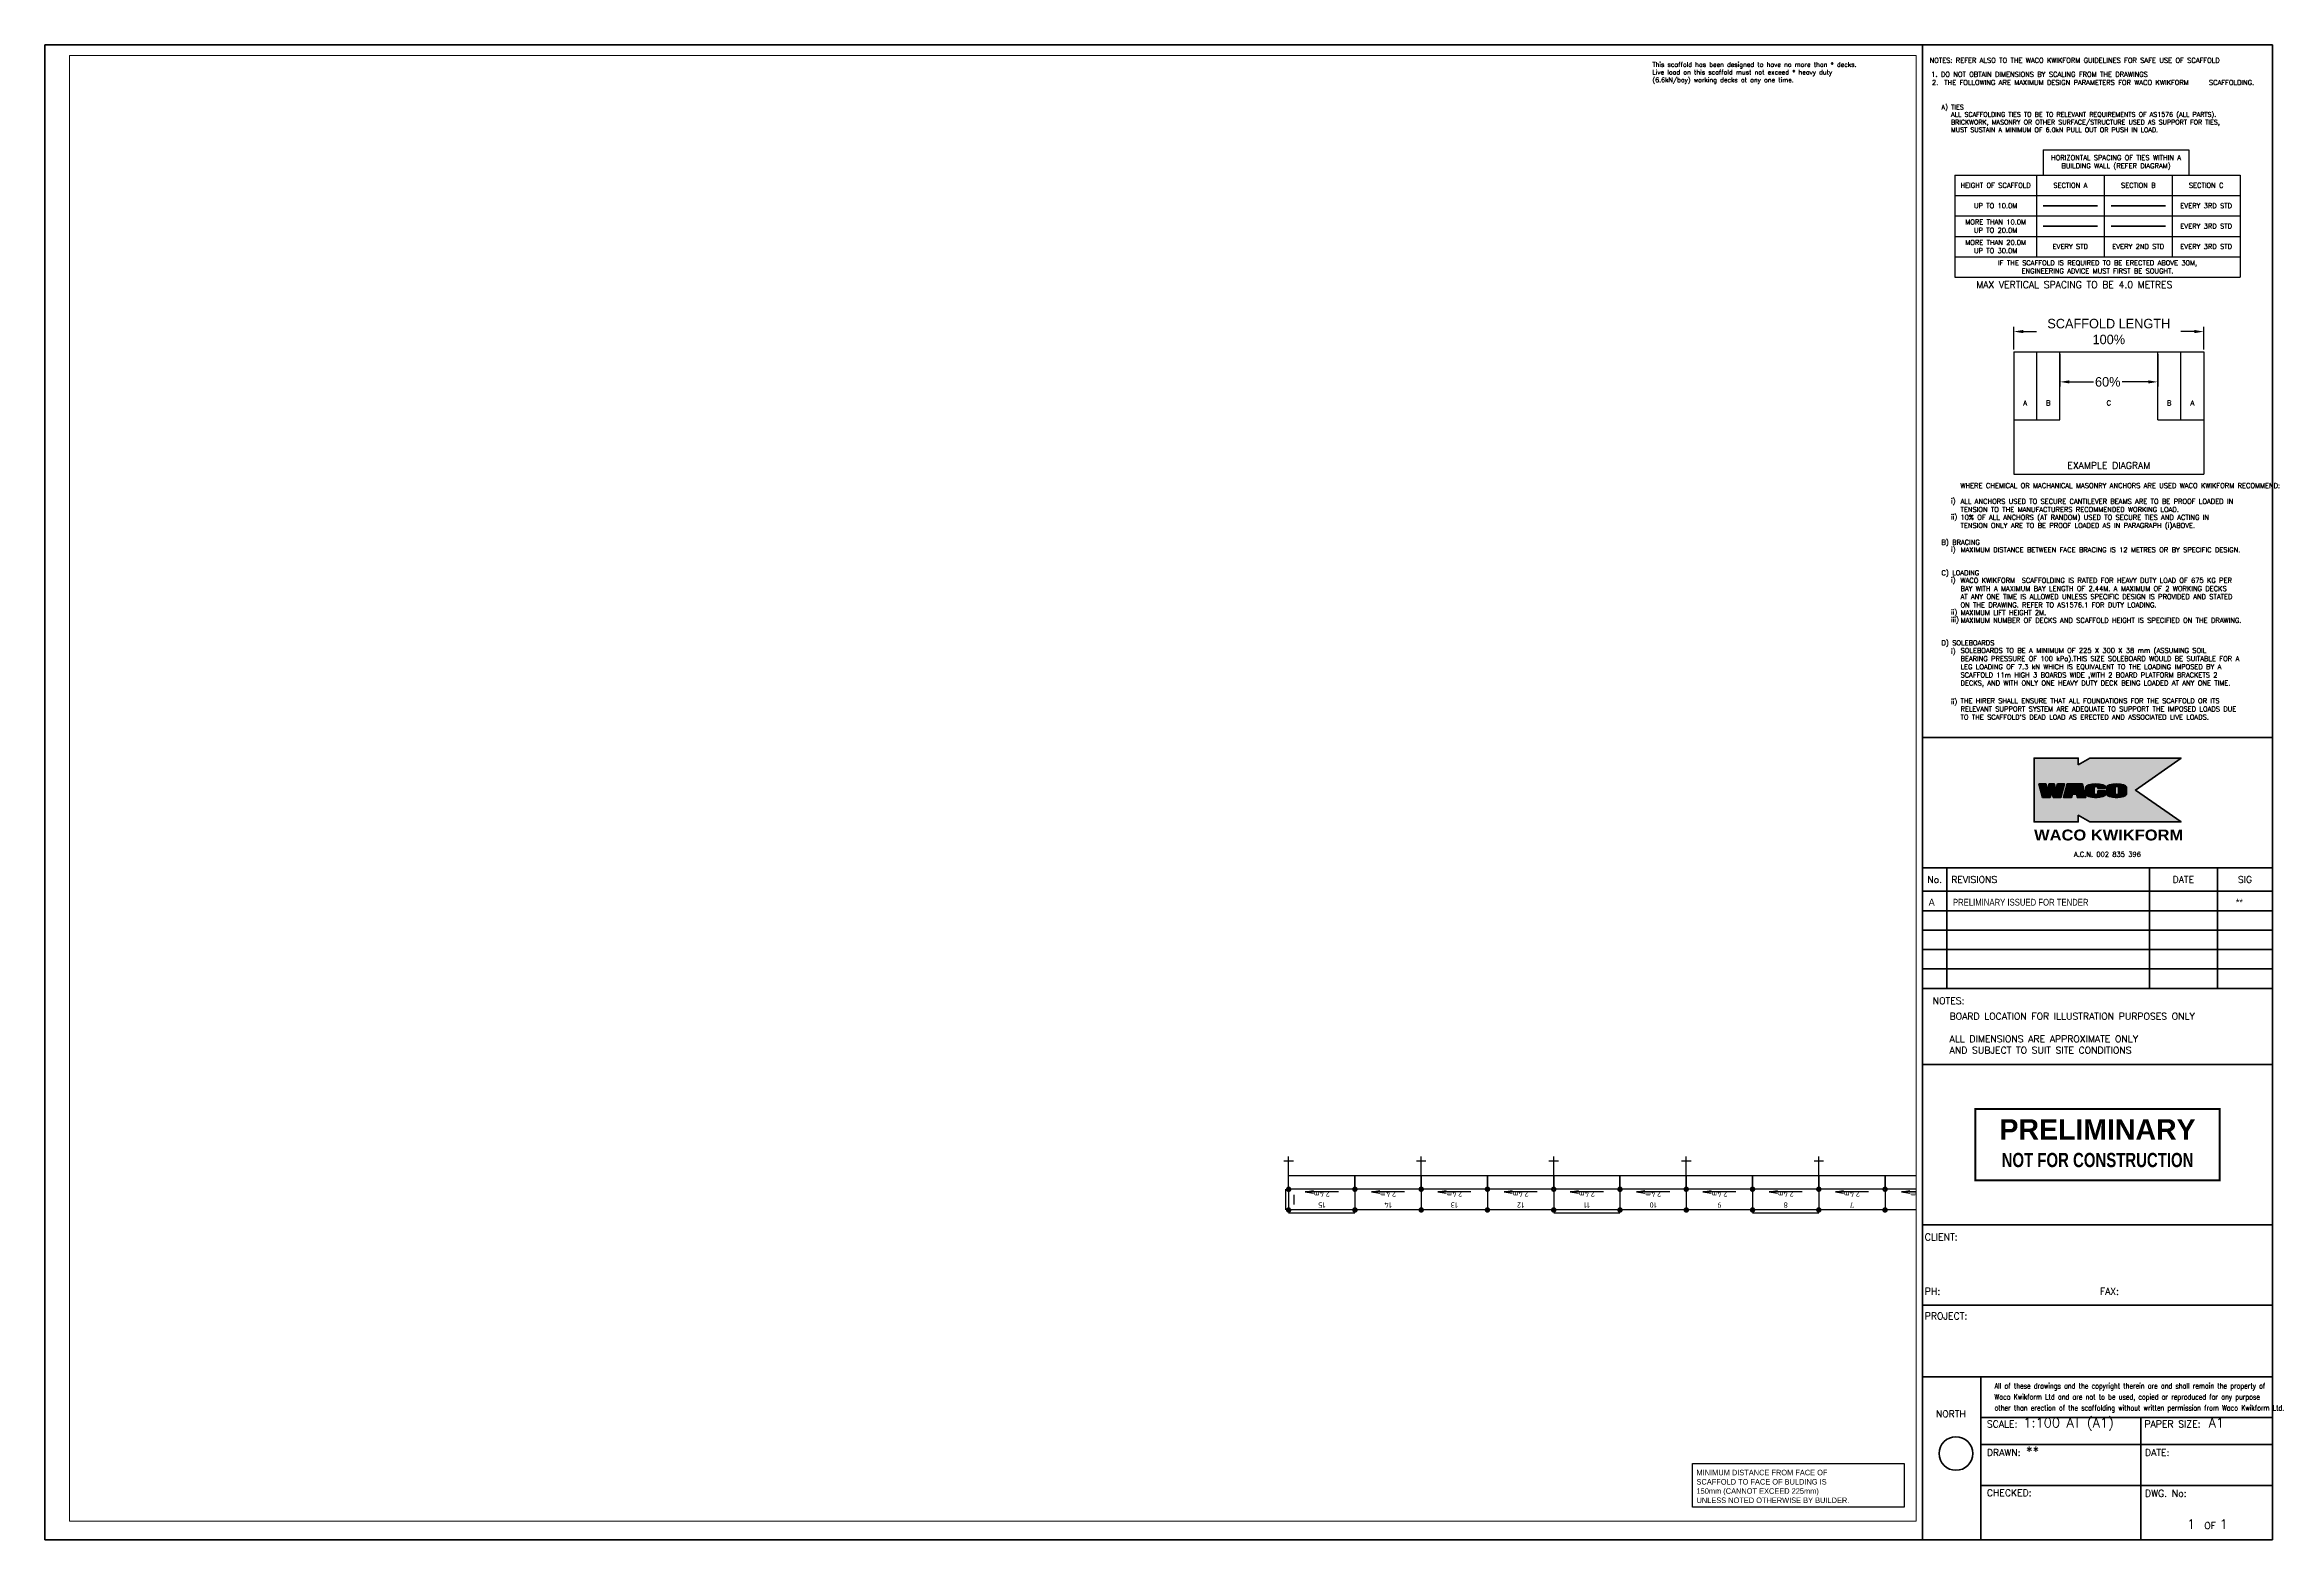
# Paper-space layout 'WACO Kwikform A1 Drawing Sheet' of a CAD drawing. Header units: millimetres. Extents: x 0 to 822, y 0 to 550.
# The model-space entities are those that its viewports show. They can reach past a viewport. Long polylines and large blocks are cut down to what shows.
import ezdxf
from ezdxf.enums import TextEntityAlignment as Align

# ---------------------------------------------------------------- set-up
doc = ezdxf.new("R2010")
doc.units = ezdxf.units.MM
doc.header["$PDMODE"] = 34
doc.header["$PDSIZE"] = -10
doc.linetypes.add('KwikScaf_DASHED', pattern=[3.75, 2.5, -1.25])
doc.linetypes.add('KwikScaf_Line', pattern=[1, 1, 0])
doc.layers.get('0').update_dxf_attribs({"linetype": 'CONTINUOUS'})
doc.layers.get('Defpoints').update_dxf_attribs({"linetype": 'CONTINUOUS'})
for name, color, linetype in [('DISTANCE', 3, 'CONTINUOUS'), ('KwikScaf Schematic', 7, 'CONTINUOUS'), ('PRELIMINARY', 7, 'CONTINUOUS'), ('RED', 8, 'CONTINUOUS')]:
    doc.layers.add(name, color=color, linetype=linetype)
for name, color, linetype, lineweight in [('Sheet 018', 10, 'CONTINUOUS', 18), ('Sheet 025', 7, 'CONTINUOUS', 25), ('Sheet 035', 5, 'CONTINUOUS', 35), ('Sheet 050', 130, 'CONTINUOUS', 50), ('Sheet 070', 180, 'CONTINUOUS', 70)]:
    doc.layers.add(name, color=color, linetype=linetype, lineweight=lineweight)
doc.layers.add('Viewport', color=7, linetype='CONTINUOUS', plot=False)
doc.styles.add('ARCH', font='archd.shx', dxfattribs={"height": 250})
doc.styles.add('KwikScaf ISO', font='isocp.shx')
doc.styles.add('ROMANS', font='romans')
doc.styles.add('STAMP', font='ARIALBD.TTF')
doc.styles.add('WACO', font='ariblk.TTF')
doc.dimstyles.new('ISO-35', dxfattribs={"dimscale": 0, "dimtxt": 3.5, "dimasz": 3.5, "dimexe": 1.75, "dimexo": 0.875, "dimgap": 0.875, "dimtad": 1, "dimdsep": 46, "dimtxsty": 'Standard', "dimcen": 3.5, "dimadec": 0, "dimazin": 0, "dimtfac": 1, "dimtmove": 2, "dimatfit": 3, "dimfxl": 1, "dimtolj": 1, "dimtzin": 0, "dimarcsym": 0})
pattern_1 = [(0, (0, 0), (0, 0.174625), [0.127, -0.047625]), (90, (0, 0), (-0.174625, 1e-17), [0.127, -0.047625])]

# ---------------------------------------------------------------- blocks, each defined once
blk = doc.blocks.new('REVDES')
at = {"style": 'ARCH'}
for tag, p in [('01', (2.31, 1.87)), ('03', (87.68, 1.87)), ('04', (115.37, 1.87))]:
    blk.add_attdef(tag, p, '', height=2.5, dxfattribs=at)
at = {"style": 'ARCH', "width": 0.85}
blk.add_attdef('02', (11.25, 1.87), '', height=2.5, dxfattribs=at)
blk = doc.blocks.new('PREL')
at = {"layer": 'RED', "const_width": 100}
blk.add_lwpolyline([(6000, 1750), (-6000, 1750), (-6000, -1750), (6000, -1750)], close=True, dxfattribs=at)
at = {"layer": 'RED', "style": 'STAMP'}
blk.add_text('PRELIMINARY', height=1000, dxfattribs=at).set_placement((0, 750), align=Align.MIDDLE)
at = {"layer": 'RED', "style": 'STAMP', "width": 0.75}
blk.add_text('NOT FOR CONSTRUCTION', height=700, dxfattribs=at).set_placement((0, -750), align=Align.MIDDLE)
blk = doc.blocks.new('*D29')
at = {"color": 0, "lineweight": -2}
for p, q in [((724.69, 437.85), (724.69, 446.22)), ((728.19, 444.47), (733.14, 444.47)), ((791.19, 444.47), (786.23, 444.47)), ((794.69, 437.85), (794.69, 446.22))]:
    blk.add_line(p, q, dxfattribs=at)
at = {"color": 0}
for points in [[(728.19, 445.06), (728.19, 443.89), (724.69, 444.47)], [(791.19, 445.06), (791.19, 443.89), (794.69, 444.47)]]:
    blk.add_solid(points, dxfattribs=at)
at = {"layer": 'Defpoints', "color": 0}
for p in [(794.69, 444.47), (724.69, 436.98), (794.69, 436.98)]:
    blk.add_point(p, dxfattribs=at)
at = {"color": 0, "insert": (759.69, 444.47), "char_height": 3.5, "attachment_point": 5}
blk.add_mtext('\\A1;SCAFFOLD LENGTH\\P100%', dxfattribs=at)
blk = doc.blocks.new('*D30')
at = {"color": 0, "lineweight": -2}
for p, q in [((741.69, 436.1), (741.69, 424.21)), ((777.69, 436.1), (777.69, 424.21)), ((745.19, 425.96), (754.05, 425.96)), ((774.19, 425.96), (764.55, 425.96))]:
    blk.add_line(p, q, dxfattribs=at)
at = {"color": 0}
for points in [[(745.19, 426.54), (745.19, 425.38), (741.69, 425.96)], [(774.19, 426.54), (774.19, 425.38), (777.69, 425.96)]]:
    blk.add_solid(points, dxfattribs=at)
at = {"layer": 'Defpoints', "color": 0}
for p in [(741.69, 436.98), (777.69, 436.98), (777.69, 425.96)]:
    blk.add_point(p, dxfattribs=at)
at = {"color": 0, "insert": (759.3, 425.96), "char_height": 3.5, "attachment_point": 5}
blk.add_mtext('\\A1;60%', dxfattribs=at)
blk = doc.blocks.new('REVISED TITLE')
at = {"layer": 'Sheet 025', "style": 'ROMANS'}
for s, p in [('CLIENT:', (-128.05, 110.15)), ('PH:', (-128.05, 90.15)), ('FAX:', (-63.6, 90.15)), ('PROJECT:', (-128.05, 81.06)), ('SCALE:', (-105.19, 41.33)), ('PAPER SIZE:', (-47.19, 41.33)), ('DRAWN:', (-105.19, 30.85)), ('DATE:', (-46.99, 30.85)), ('CHECKED:', (-105.19, 16.04)), ('DWG. No:', (-46.99, 15.86)), ('OF', (-25.18, 3.98))]:
    blk.add_text(s, height=2.5, dxfattribs=at).set_placement(p)
at = {"layer": 'Sheet 035', "style": 'ROMANS'}
for tag, p in [('CLIENT_CONTACT', (-110.61, 110.15)), ('COMPANY', (-110.61, 105.15)), ('ADDRESS_STREET', (-110.61, 100.15)), ('CITY', (-110.61, 95.15)), ('PHONE_NO.', (-110.61, 90.15)), ('FAX_NO.', (-46.16, 90.15)), ('PROJECT_TITLE:', (-110.61, 81.06)), ('PROJECT_DESCRIPTION', (-110.61, 76.06)), ('PROJECT_DESCRIPTION_2', (-110.61, 71.06)), ('PROJECT_DESCRIPTION_3', (-110.61, 66.06)), ('PROJECT_DESCRIPTION_4', (-110.61, 61.06)), ('SCALE', (-91.76, 41.33)), ('PAPER_SIZE', (-23.56, 41.33)), ('DRAFTSMAN', (-90.76, 30.85)), ('DATE', (-35.55, 30.85)), ('DWG_NO', (-46.15, 9.93))]:
    blk.add_attdef(tag, p, '', height=3.5, dxfattribs=at)
for tag, p in [('PAGE_NO.', (-30.05, 3.98)), ('OF_PAGES.', (-18.05, 3.98))]:
    blk.add_attdef(tag, text='', height=3.5, dxfattribs=at).set_placement(p, align=Align.CENTER)
blk = doc.blocks.new('WACO LOGO')
h = blk.add_hatch()
h.set_pattern_fill('ANGLE', color=140, scale=0.025, style=0)
h.set_pattern_definition(pattern_1)
h.paths.add_polyline_path([(493.69, 275.27), (494.27, 273.1), (497.09, 273.1), (498.42, 278.06), (495.82, 278.06), (495.23, 275.87), (494.64, 278.06), (492.73, 278.06), (492.14, 275.87), (491.55, 278.06), (488.96, 278.06), (490.29, 273.1), (493.11, 273.1)])
h = blk.add_hatch()
h.set_pattern_fill('ANGLE', color=140, scale=0.025, style=0)
h.set_pattern_definition(pattern_1)
h.paths.add_polyline_path([(504.96, 278.06), (499.32, 278.06), (497.99, 273.1), (501.01, 273.1), (501.33, 274.31), (502.79, 274.31), (503.11, 273.1), (506.29, 273.1)])
h.paths.add_polyline_path([(502.14, 276.71), (502.6, 274.99), (501.68, 274.99)], flags=16)
h = blk.add_hatch()
h.set_pattern_fill('ANGLE', color=140, scale=0.025, style=0)
h.set_pattern_definition(pattern_1)
edge = h.paths.add_edge_path()
edge.add_ellipse((509.97, 276.84), major_axis=(-0.658, 0), ratio=0.455652, start_angle=180, end_angle=360, ccw=False)
edge.add_line((510.63, 276.84), (510.63, 276.42))
edge.add_line((510.63, 276.42), (513.49, 276.42))
edge.add_line((513.49, 276.42), (513.49, 276.96))
edge.add_ellipse((509.88, 276.96), major_axis=(-3.61, 0), ratio=0.304653, start_angle=180, end_angle=360)
edge.add_line((506.27, 276.96), (506.27, 274.2))
edge.add_ellipse((509.88, 274.2), major_axis=(-3.61, 0), ratio=0.304653, start_angle=0, end_angle=180)
edge.add_line((513.49, 274.2), (513.49, 275.5))
edge.add_line((513.49, 275.5), (510.63, 275.5))
edge.add_line((510.63, 275.5), (510.63, 274.44))
edge.add_ellipse((509.97, 274.48), major_axis=(-0.658, 0), ratio=0.455652, start_angle=0, end_angle=180, ccw=False)
edge.add_line((509.31, 274.48), (509.31, 276.88))
h = blk.add_hatch()
h.set_pattern_fill('ANGLE', color=140, scale=0.025, style=0)
h.set_pattern_definition(pattern_1)
edge = h.paths.add_edge_path()
edge.add_ellipse((517.56, 276.96), major_axis=(-3.61, 0), ratio=0.304653, start_angle=180, end_angle=360)
edge.add_line((513.95, 276.96), (513.95, 274.2))
edge.add_ellipse((517.56, 274.2), major_axis=(-3.61, 0), ratio=0.304653, start_angle=0, end_angle=180)
edge.add_line((521.17, 274.2), (521.17, 276.96))
edge = h.paths.add_edge_path(flags=16)
edge.add_ellipse((517.65, 276.84), major_axis=(-0.658, 0), ratio=0.455652, start_angle=180, end_angle=360, ccw=False)
edge.add_line((518.31, 276.84), (518.31, 274.44))
edge.add_ellipse((517.65, 274.48), major_axis=(-0.658, 0), ratio=0.455652, start_angle=0, end_angle=180, ccw=False)
edge.add_line((517, 274.48), (517, 276.88))
at = {"layer": 'Sheet 070'}
h = blk.add_hatch(color=51, dxfattribs=at)
h.paths.add_polyline_path([(501.68, 274.99), (502.6, 274.99), (502.14, 276.71)], flags=0)
h.paths.add_polyline_path([(506.29, 273.1), (504.96, 278.06), (499.32, 278.06), (497.99, 273.1), (501.01, 273.1), (501.33, 274.31), (502.79, 274.31), (503.11, 273.1)], flags=16)
h.paths.add_polyline_path([(490.29, 273.1), (488.96, 278.06), (491.55, 278.06), (492.14, 275.87), (492.73, 278.06), (494.64, 278.06), (495.23, 275.87), (495.82, 278.06), (498.42, 278.06), (497.09, 273.1), (494.27, 273.1), (493.69, 275.27), (493.11, 273.1)], flags=16)
h.paths.add_polyline_path([(503.44, 285.06), (503.44, 287.56), (487.19, 287.56), (487.19, 264.06), (503.44, 264.06), (503.44, 266.56), (507.77, 264.06), (541.27, 264.06), (524.49, 275.81), (541.27, 287.56), (507.77, 287.56)])
edge = h.paths.add_edge_path(flags=16)
edge.add_line((510.63, 274.48), (510.63, 275.5))
edge.add_line((510.63, 275.5), (513.49, 275.5))
edge.add_line((513.49, 275.5), (513.49, 274.2))
edge.add_ellipse((509.88, 274.2), major_axis=(-3.61, 0), ratio=0.304653, start_angle=0, end_angle=180, ccw=False)
edge.add_line((506.27, 274.2), (506.27, 276.96))
edge.add_ellipse((509.88, 276.96), major_axis=(-3.61, 0), ratio=0.304653, start_angle=180, end_angle=360, ccw=False)
edge.add_line((513.49, 276.96), (513.49, 276.42))
edge.add_line((513.49, 276.42), (510.63, 276.42))
edge.add_line((510.63, 276.42), (510.63, 276.84))
edge.add_ellipse((509.97, 276.84), major_axis=(-0.658, 0), ratio=0.455652, start_angle=180, end_angle=360)
edge.add_line((509.31, 276.84), (509.31, 274.48))
edge.add_ellipse((509.97, 274.48), major_axis=(-0.658, 0), ratio=0.455652, start_angle=0, end_angle=180)
edge = h.paths.add_edge_path(flags=16)
edge.add_ellipse((517.56, 274.2), major_axis=(-3.61, 0), ratio=0.304653, start_angle=0, end_angle=180, ccw=False)
edge.add_line((513.95, 274.2), (513.95, 276.96))
edge.add_ellipse((517.56, 276.96), major_axis=(-3.61, 0), ratio=0.304653, start_angle=180, end_angle=360, ccw=False)
edge.add_line((521.17, 276.96), (521.17, 274.2))
edge = h.paths.add_edge_path(flags=0)
edge.add_line((517, 276.84), (517, 274.48))
edge.add_ellipse((517.65, 274.48), major_axis=(-0.658, 0), ratio=0.455652, start_angle=0, end_angle=180)
edge.add_line((518.31, 274.48), (518.31, 276.84))
edge.add_ellipse((517.65, 276.84), major_axis=(-0.658, 0), ratio=0.455652, start_angle=180, end_angle=360)
for p, q in [((506.27, 276.96), (506.27, 274.2)), ((509.31, 276.84), (509.31, 274.48)), ((510.63, 276.84), (510.63, 276.42)), ((510.63, 276.42), (513.49, 276.42)), ((513.49, 276.42), (513.49, 276.96)), ((513.95, 276.96), (513.95, 274.2)), ((517, 276.84), (517, 274.48)), ((518.31, 276.84), (518.31, 274.48)), ((521.17, 274.2), (521.17, 276.96))]:
    blk.add_line(p, q, dxfattribs=at)
at = {"layer": 'Sheet 070', "color": 7}
blk.add_lwpolyline([(503.44, 285.06), (503.44, 287.56), (487.19, 287.56), (487.19, 264.06), (503.44, 264.06), (503.44, 266.56), (507.77, 264.06), (541.27, 264.06), (524.49, 275.81), (541.27, 287.56), (507.77, 287.56)], close=True, dxfattribs=at)
at = {"layer": 'Sheet 070'}
for points in [[(490.29, 273.1), (488.96, 278.06), (491.55, 278.06), (492.14, 275.87), (492.73, 278.06), (494.64, 278.06), (495.23, 275.87), (495.82, 278.06), (498.42, 278.06), (497.09, 273.1), (494.27, 273.1), (493.69, 275.27), (493.11, 273.1), (490.29, 273.1)], [(506.29, 273.1), (504.96, 278.06), (499.32, 278.06), (497.99, 273.1), (501.01, 273.1), (501.33, 274.31), (502.79, 274.31), (503.11, 273.1)], [(501.68, 274.99), (502.6, 274.99), (502.14, 276.71)]]:
    blk.add_lwpolyline(points, close=True, dxfattribs=at)
blk.add_lwpolyline([(510.63, 274.48), (510.63, 275.5), (513.49, 275.5), (513.49, 274.2)], dxfattribs=at)
for centre, major_axis, ratio in [((509.88, 276.96), (-3.61, 0), 0.304653), ((509.97, 276.84), (-0.658, 0), 0.455652), ((517.56, 276.96), (-3.61, 0), 0.304653), ((517.65, 276.84), (-0.658, 0), 0.455652)]:
    blk.add_ellipse(centre, major_axis=major_axis, ratio=ratio, start_param=3.141593, end_param=6.283185, dxfattribs=at)
at = {"layer": 'Sheet 070', "extrusion": (0, 0, -1)}
for centre, major_axis, ratio in [((509.88, 274.2), (-3.61, 0), 0.304653), ((509.97, 274.48), (-0.658, 0), 0.455652), ((517.56, 274.2), (-3.61, 0), 0.304653), ((517.65, 274.48), (-0.658, 0), 0.455652)]:
    blk.add_ellipse(centre, major_axis=major_axis, ratio=ratio, start_param=3.141593, end_param=6.283185, dxfattribs=at)

msp = doc.modelspace()

# ---------------------------------------------------------------- linework, layer by layer
at = {"layer": 'KwikScaf Schematic', "color": 3, "linetype": 'KwikScaf_Line'}
for p, q in [((41053, 10834), (40703, 10834)), ((40878, 10309), (40878, 11009)), ((45931, 10834), (45581, 10834)), ((45756, 10309), (45756, 11009)), ((50809, 10834), (50459, 10834)), ((50634, 10309), (50634, 11009)), ((55687, 10834), (55337, 10834)), ((55512, 10309), (55512, 11009)), ((60565, 10834), (60215, 10834)), ((60390, 10309), (60390, 11009)), ((40878, 9801), (40878, 10309)), ((40878, 10309), (43317, 10309)), ((43317, 9801), (43317, 10309)), ((43317, 10309), (45756, 10309)), ((43317, 10309), (43317, 9801)), ((45756, 9801), (45756, 10309)), ((45756, 10309), (48195, 10309)), ((45756, 10309), (45756, 9801)), ((48195, 9801), (48195, 10309)), ((48195, 10309), (50634, 10309)), ((48195, 10309), (48195, 9801)), ((50634, 9801), (50634, 10309)), ((50634, 10309), (53073, 10309)), ((50634, 10309), (50634, 9801)), ((53073, 9801), (53073, 10309)), ((53073, 10309), (55512, 10309)), ((53073, 10309), (53073, 9801)), ((55512, 9801), (55512, 10309)), ((55512, 10309), (57951, 10309)), ((55512, 10309), (55512, 9801)), ((57951, 9801), (57951, 10309)), ((57951, 10309), (60390, 10309)), ((57951, 10309), (57951, 9801)), ((60390, 9801), (60390, 10309)), ((60390, 10309), (62829, 10309)), ((60390, 10309), (60390, 9801)), ((62829, 9801), (62829, 10309)), ((62829, 10309), (65268, 10309)), ((62829, 10309), (62829, 9801)), ((40878, 9801), (40878, 9039)), ((43317, 9801), (40878, 9801)), ((41488, 9706), (41793, 9753)), ((42708, 9706), (41488, 9706)), ((41488, 9706), (41793, 9658)), ((43317, 9801), (43317, 9039)), ((45756, 9801), (43317, 9801)), ((43927, 9706), (44232, 9753)), ((45147, 9706), (43927, 9706)), ((43927, 9706), (44232, 9658)), ((45756, 9801), (45756, 9039)), ((48195, 9801), (45756, 9801)), ((46366, 9706), (46671, 9753)), ((47586, 9706), (46366, 9706)), ((46366, 9706), (46671, 9658)), ((48195, 9801), (48195, 9039)), ((50634, 9801), (48195, 9801)), ((48805, 9706), (49110, 9753)), ((50025, 9706), (48805, 9706)), ((48805, 9706), (49110, 9658)), ((50634, 9801), (50634, 9039)), ((53073, 9801), (50634, 9801)), ((51244, 9706), (51549, 9753)), ((52464, 9706), (51244, 9706)), ((51244, 9706), (51549, 9658)), ((53073, 9801), (53073, 9039)), ((55512, 9801), (53073, 9801)), ((53683, 9706), (53988, 9753)), ((54903, 9706), (53683, 9706)), ((53683, 9706), (53988, 9658)), ((55512, 9801), (55512, 9039)), ((57951, 9801), (55512, 9801)), ((56122, 9706), (56427, 9753)), ((57342, 9706), (56122, 9706)), ((56122, 9706), (56427, 9658)), ((57951, 9801), (57951, 9039)), ((60390, 9801), (57951, 9801)), ((58561, 9706), (58866, 9753)), ((59781, 9706), (58561, 9706)), ((58561, 9706), (58866, 9658)), ((60390, 9801), (60390, 9039)), ((62829, 9801), (60390, 9801)), ((61000, 9706), (61305, 9753)), ((62220, 9706), (61000, 9706)), ((61000, 9706), (61305, 9658)), ((62829, 9801), (62829, 9039)), ((65268, 9801), (62829, 9801)), ((63439, 9706), (63744, 9753)), ((64659, 9706), (63439, 9706)), ((63439, 9706), (63744, 9658)), ((43317, 9039), (40878, 9039)), ((45756, 9039), (43317, 9039)), ((48195, 9039), (45756, 9039)), ((50634, 9039), (48195, 9039)), ((53073, 9039), (50634, 9039)), ((55512, 9039), (53073, 9039)), ((57951, 9039), (55512, 9039)), ((60390, 9039), (57951, 9039)), ((62829, 9039), (60390, 9039)), ((65268, 9039), (62829, 9039))]:
    msp.add_line(p, q, dxfattribs=at)
at = {"layer": 'KwikScaf Schematic', "color": 3, "linetype": 'KwikScaf_DASHED'}
for p, q in [((40778, 9039), (40778, 9801)), ((41078, 9239), (41078, 9601)), ((40878, 8939), (43317, 8939)), ((50634, 8939), (53073, 8939)), ((57951, 8939), (60390, 8939))]:
    msp.add_line(p, q, dxfattribs=at)
at = {"layer": 'KwikScaf Schematic', "color": 3, "linetype": 'KwikScaf_Line'}
for points in [[(40878, 9751, 100, 100, -0.198912), (40843, 9766, 100, 100, -0.198912), (40828, 9801, 100, 100, -0.198912), (40843, 9836, 100, 100, -0.198912), (40878, 9851, 100, 100, -0.198912), (40914, 9836, 100, 100, -0.198912), (40928, 9801, 100, 100, -0.198912), (40914, 9766, 100, 100, -0.198912)], [(43317, 9751, 100, 100, -0.198912), (43282, 9766, 100, 100, -0.198912), (43267, 9801, 100, 100, -0.198912), (43282, 9836, 100, 100, -0.198912), (43317, 9851, 100, 100, -0.198912), (43353, 9836, 100, 100, -0.198912), (43367, 9801, 100, 100, -0.198912), (43353, 9766, 100, 100, -0.198912)], [(45756, 9751, 100, 100, -0.198912), (45721, 9766, 100, 100, -0.198912), (45706, 9801, 100, 100, -0.198912), (45721, 9836, 100, 100, -0.198912), (45756, 9851, 100, 100, -0.198912), (45792, 9836, 100, 100, -0.198912), (45806, 9801, 100, 100, -0.198912), (45792, 9766, 100, 100, -0.198912)], [(48195, 9751, 100, 100, -0.198912), (48160, 9766, 100, 100, -0.198912), (48145, 9801, 100, 100, -0.198912), (48160, 9836, 100, 100, -0.198912), (48195, 9851, 100, 100, -0.198912), (48231, 9836, 100, 100, -0.198912), (48245, 9801, 100, 100, -0.198912), (48231, 9766, 100, 100, -0.198912)], [(50634, 9751, 100, 100, -0.198912), (50599, 9766, 100, 100, -0.198912), (50584, 9801, 100, 100, -0.198912), (50599, 9836, 100, 100, -0.198912), (50634, 9851, 100, 100, -0.198912), (50670, 9836, 100, 100, -0.198912), (50684, 9801, 100, 100, -0.198912), (50670, 9766, 100, 100, -0.198912)], [(53073, 9751, 100, 100, -0.198912), (53038, 9766, 100, 100, -0.198912), (53023, 9801, 100, 100, -0.198912), (53038, 9836, 100, 100, -0.198912), (53073, 9851, 100, 100, -0.198912), (53109, 9836, 100, 100, -0.198912), (53123, 9801, 100, 100, -0.198912), (53109, 9766, 100, 100, -0.198912)], [(55512, 9751, 100, 100, -0.198912), (55477, 9766, 100, 100, -0.198912), (55462, 9801, 100, 100, -0.198912), (55477, 9836, 100, 100, -0.198912), (55512, 9851, 100, 100, -0.198912), (55548, 9836, 100, 100, -0.198912), (55562, 9801, 100, 100, -0.198912), (55548, 9766, 100, 100, -0.198912)], [(57951, 9751, 100, 100, -0.198912), (57916, 9766, 100, 100, -0.198912), (57901, 9801, 100, 100, -0.198912), (57916, 9836, 100, 100, -0.198912), (57951, 9851, 100, 100, -0.198912), (57987, 9836, 100, 100, -0.198912), (58001, 9801, 100, 100, -0.198912), (57987, 9766, 100, 100, -0.198912)], [(60390, 9751, 100, 100, -0.198912), (60355, 9766, 100, 100, -0.198912), (60340, 9801, 100, 100, -0.198912), (60355, 9836, 100, 100, -0.198912), (60390, 9851, 100, 100, -0.198912), (60426, 9836, 100, 100, -0.198912), (60440, 9801, 100, 100, -0.198912), (60426, 9766, 100, 100, -0.198912)], [(62829, 9751, 100, 100, -0.198912), (62794, 9766, 100, 100, -0.198912), (62779, 9801, 100, 100, -0.198912), (62794, 9836, 100, 100, -0.198912), (62829, 9851, 100, 100, -0.198912), (62865, 9836, 100, 100, -0.198912), (62879, 9801, 100, 100, -0.198912), (62865, 9766, 100, 100, -0.198912)], [(40878, 8989, 100, 100, -0.198912), (40843, 9004, 100, 100, -0.198912), (40828, 9039, 100, 100, -0.198912), (40843, 9074, 100, 100, -0.198912), (40878, 9089, 100, 100, -0.198912), (40914, 9074, 100, 100, -0.198912), (40928, 9039, 100, 100, -0.198912), (40914, 9004, 100, 100, -0.198912)], [(43317, 8989, 100, 100, -0.198912), (43282, 9004, 100, 100, -0.198912), (43267, 9039, 100, 100, -0.198912), (43282, 9074, 100, 100, -0.198912), (43317, 9089, 100, 100, -0.198912), (43353, 9074, 100, 100, -0.198912), (43367, 9039, 100, 100, -0.198912), (43353, 9004, 100, 100, -0.198912)], [(43317, 8989, 100, 100, -0.198912), (43282, 9004, 100, 100, -0.198912), (43267, 9039, 100, 100, -0.198912), (43282, 9074, 100, 100, -0.198912), (43317, 9089, 100, 100, -0.198912), (43353, 9074, 100, 100, -0.198912), (43367, 9039, 100, 100, -0.198912), (43353, 9004, 100, 100, -0.198912)], [(45756, 8989, 100, 100, -0.198912), (45721, 9004, 100, 100, -0.198912), (45706, 9039, 100, 100, -0.198912), (45721, 9074, 100, 100, -0.198912), (45756, 9089, 100, 100, -0.198912), (45792, 9074, 100, 100, -0.198912), (45806, 9039, 100, 100, -0.198912), (45792, 9004, 100, 100, -0.198912)], [(45756, 8989, 100, 100, -0.198912), (45721, 9004, 100, 100, -0.198912), (45706, 9039, 100, 100, -0.198912), (45721, 9074, 100, 100, -0.198912), (45756, 9089, 100, 100, -0.198912), (45792, 9074, 100, 100, -0.198912), (45806, 9039, 100, 100, -0.198912), (45792, 9004, 100, 100, -0.198912)], [(48195, 8989, 100, 100, -0.198912), (48160, 9004, 100, 100, -0.198912), (48145, 9039, 100, 100, -0.198912), (48160, 9074, 100, 100, -0.198912), (48195, 9089, 100, 100, -0.198912), (48231, 9074, 100, 100, -0.198912), (48245, 9039, 100, 100, -0.198912), (48231, 9004, 100, 100, -0.198912)], [(48195, 8989, 100, 100, -0.198912), (48160, 9004, 100, 100, -0.198912), (48145, 9039, 100, 100, -0.198912), (48160, 9074, 100, 100, -0.198912), (48195, 9089, 100, 100, -0.198912), (48231, 9074, 100, 100, -0.198912), (48245, 9039, 100, 100, -0.198912), (48231, 9004, 100, 100, -0.198912)], [(50634, 8989, 100, 100, -0.198912), (50599, 9004, 100, 100, -0.198912), (50584, 9039, 100, 100, -0.198912), (50599, 9074, 100, 100, -0.198912), (50634, 9089, 100, 100, -0.198912), (50670, 9074, 100, 100, -0.198912), (50684, 9039, 100, 100, -0.198912), (50670, 9004, 100, 100, -0.198912)], [(50634, 8989, 100, 100, -0.198912), (50599, 9004, 100, 100, -0.198912), (50584, 9039, 100, 100, -0.198912), (50599, 9074, 100, 100, -0.198912), (50634, 9089, 100, 100, -0.198912), (50670, 9074, 100, 100, -0.198912), (50684, 9039, 100, 100, -0.198912), (50670, 9004, 100, 100, -0.198912)], [(53073, 8989, 100, 100, -0.198912), (53038, 9004, 100, 100, -0.198912), (53023, 9039, 100, 100, -0.198912), (53038, 9074, 100, 100, -0.198912), (53073, 9089, 100, 100, -0.198912), (53109, 9074, 100, 100, -0.198912), (53123, 9039, 100, 100, -0.198912), (53109, 9004, 100, 100, -0.198912)], [(53073, 8989, 100, 100, -0.198912), (53038, 9004, 100, 100, -0.198912), (53023, 9039, 100, 100, -0.198912), (53038, 9074, 100, 100, -0.198912), (53073, 9089, 100, 100, -0.198912), (53109, 9074, 100, 100, -0.198912), (53123, 9039, 100, 100, -0.198912), (53109, 9004, 100, 100, -0.198912)], [(55512, 8989, 100, 100, -0.198912), (55477, 9004, 100, 100, -0.198912), (55462, 9039, 100, 100, -0.198912), (55477, 9074, 100, 100, -0.198912), (55512, 9089, 100, 100, -0.198912), (55548, 9074, 100, 100, -0.198912), (55562, 9039, 100, 100, -0.198912), (55548, 9004, 100, 100, -0.198912)], [(55512, 8989, 100, 100, -0.198912), (55477, 9004, 100, 100, -0.198912), (55462, 9039, 100, 100, -0.198912), (55477, 9074, 100, 100, -0.198912), (55512, 9089, 100, 100, -0.198912), (55548, 9074, 100, 100, -0.198912), (55562, 9039, 100, 100, -0.198912), (55548, 9004, 100, 100, -0.198912)], [(57951, 8989, 100, 100, -0.198912), (57916, 9004, 100, 100, -0.198912), (57901, 9039, 100, 100, -0.198912), (57916, 9074, 100, 100, -0.198912), (57951, 9089, 100, 100, -0.198912), (57987, 9074, 100, 100, -0.198912), (58001, 9039, 100, 100, -0.198912), (57987, 9004, 100, 100, -0.198912)], [(57951, 8989, 100, 100, -0.198912), (57916, 9004, 100, 100, -0.198912), (57901, 9039, 100, 100, -0.198912), (57916, 9074, 100, 100, -0.198912), (57951, 9089, 100, 100, -0.198912), (57987, 9074, 100, 100, -0.198912), (58001, 9039, 100, 100, -0.198912), (57987, 9004, 100, 100, -0.198912)], [(60390, 8989, 100, 100, -0.198912), (60355, 9004, 100, 100, -0.198912), (60340, 9039, 100, 100, -0.198912), (60355, 9074, 100, 100, -0.198912), (60390, 9089, 100, 100, -0.198912), (60426, 9074, 100, 100, -0.198912), (60440, 9039, 100, 100, -0.198912), (60426, 9004, 100, 100, -0.198912)], [(60390, 8989, 100, 100, -0.198912), (60355, 9004, 100, 100, -0.198912), (60340, 9039, 100, 100, -0.198912), (60355, 9074, 100, 100, -0.198912), (60390, 9089, 100, 100, -0.198912), (60426, 9074, 100, 100, -0.198912), (60440, 9039, 100, 100, -0.198912), (60426, 9004, 100, 100, -0.198912)], [(62829, 8989, 100, 100, -0.198912), (62794, 9004, 100, 100, -0.198912), (62779, 9039, 100, 100, -0.198912), (62794, 9074, 100, 100, -0.198912), (62829, 9089, 100, 100, -0.198912), (62865, 9074, 100, 100, -0.198912), (62879, 9039, 100, 100, -0.198912), (62865, 9004, 100, 100, -0.198912)], [(62829, 8989, 100, 100, -0.198912), (62794, 9004, 100, 100, -0.198912), (62779, 9039, 100, 100, -0.198912), (62794, 9074, 100, 100, -0.198912), (62829, 9089, 100, 100, -0.198912), (62865, 9074, 100, 100, -0.198912), (62879, 9039, 100, 100, -0.198912), (62865, 9004, 100, 100, -0.198912)]]:
    msp.add_lwpolyline(points, format="xyseb", close=True, dxfattribs=at)
at = {"layer": 'KwikScaf Schematic', "color": 3, "linetype": 'KwikScaf_Line', "const_width": 100}
for points in [[(43317, 9751, -0.198912), (43282, 9766, -0.198912), (43267, 9801, -0.198912), (43282, 9836, -0.198912), (43317, 9851, -0.198912), (43353, 9836, -0.198912), (43367, 9801, -0.198912), (43353, 9766, -0.198912)], [(45756, 9751, -0.198912), (45721, 9766, -0.198912), (45706, 9801, -0.198912), (45721, 9836, -0.198912), (45756, 9851, -0.198912), (45792, 9836, -0.198912), (45806, 9801, -0.198912), (45792, 9766, -0.198912)], [(48195, 9751, -0.198912), (48160, 9766, -0.198912), (48145, 9801, -0.198912), (48160, 9836, -0.198912), (48195, 9851, -0.198912), (48231, 9836, -0.198912), (48245, 9801, -0.198912), (48231, 9766, -0.198912)], [(50634, 9751, -0.198912), (50599, 9766, -0.198912), (50584, 9801, -0.198912), (50599, 9836, -0.198912), (50634, 9851, -0.198912), (50670, 9836, -0.198912), (50684, 9801, -0.198912), (50670, 9766, -0.198912)], [(53073, 9751, -0.198912), (53038, 9766, -0.198912), (53023, 9801, -0.198912), (53038, 9836, -0.198912), (53073, 9851, -0.198912), (53109, 9836, -0.198912), (53123, 9801, -0.198912), (53109, 9766, -0.198912)], [(55512, 9751, -0.198912), (55477, 9766, -0.198912), (55462, 9801, -0.198912), (55477, 9836, -0.198912), (55512, 9851, -0.198912), (55548, 9836, -0.198912), (55562, 9801, -0.198912), (55548, 9766, -0.198912)], [(57951, 9751, -0.198912), (57916, 9766, -0.198912), (57901, 9801, -0.198912), (57916, 9836, -0.198912), (57951, 9851, -0.198912), (57987, 9836, -0.198912), (58001, 9801, -0.198912), (57987, 9766, -0.198912)], [(60390, 9751, -0.198912), (60355, 9766, -0.198912), (60340, 9801, -0.198912), (60355, 9836, -0.198912), (60390, 9851, -0.198912), (60426, 9836, -0.198912), (60440, 9801, -0.198912), (60426, 9766, -0.198912)], [(62829, 9751, -0.198912), (62794, 9766, -0.198912), (62779, 9801, -0.198912), (62794, 9836, -0.198912), (62829, 9851, -0.198912), (62865, 9836, -0.198912), (62879, 9801, -0.198912), (62865, 9766, -0.198912)]]:
    msp.add_lwpolyline(points, format="xyb", close=True, dxfattribs=at)

# ---------------------------------------------------------------- texts
at = {"layer": 'KwikScaf Schematic', "style": 'KwikScaf ISO'}
for s, p in [('2.4m', (42098, 9620)), ('15', (42098, 9220)), ('2.4m', (44537, 9620)), ('14', (44537, 9220)), ('2.4m', (46976, 9620)), ('13', (46976, 9220)), ('2.4m', (49415, 9620)), ('12', (49415, 9220)), ('2.4m', (51854, 9620)), ('11', (51854, 9220)), ('2.4m', (54293, 9620)), ('10', (54293, 9220)), ('2.4m', (56732, 9620)), ('9', (56732, 9220)), ('2.4m', (59171, 9620)), ('8', (59171, 9220)), ('2.4m', (61610, 9620)), ('7', (61610, 9220)), ('2.4m', (64049, 9620)), ('6', (64049, 9220))]:
    msp.add_text(s, height=200, rotation=180, dxfattribs=at).set_placement(p, align=Align.MIDDLE_CENTER)

psp = doc.layouts.new('WACO Kwikform A1 Drawing Sheet')

# ---------------------------------------------------------------- linework, layer by layer
at = {"layer": 'DISTANCE'}
psp.add_lwpolyline([(606.423, 28.066), (684.365, 28.066), (684.365, 11.949), (606.423, 11.949)], close=True, dxfattribs=at)
at = {"layer": 'Sheet 025', "color": 7}
for p, q in [((735.533, 511.3), (789.189, 511.3)), ((735.533, 511.3), (735.533, 502.002)), ((789.189, 511.3), (789.189, 502.002)), ((703.04, 502.002), (808.04, 502.002)), ((703.04, 502.002), (703.04, 464.502)), ((733.04, 502.002), (733.04, 472.002)), ((758.04, 502.002), (758.04, 472.002)), ((783.04, 502.002), (783.04, 472.002)), ((808.04, 502.002), (808.04, 464.502)), ((703.04, 494.502), (808.04, 494.502)), ((703.04, 487.002), (808.04, 487.002)), ((703.04, 479.502), (808.04, 479.502)), ((703.04, 472.002), (808.04, 472.002)), ((703.04, 464.502), (808.04, 464.502)), ((724.685, 436.977), (724.685, 391.977)), ((724.685, 436.977), (794.685, 436.977)), ((733.185, 411.977), (733.185, 436.977)), ((741.685, 411.977), (741.685, 436.977)), ((777.685, 411.977), (777.685, 436.977)), ((786.185, 411.977), (786.185, 436.977)), ((794.685, 436.977), (794.685, 391.977)), ((724.685, 411.977), (741.685, 411.977)), ((777.685, 411.977), (794.685, 411.977)), ((724.685, 391.977), (794.685, 391.977))]:
    psp.add_line(p, q, dxfattribs=at)
at = {"layer": 'Sheet 050', "color": 7}
for p, q in [((700.13, 202.862), (700.13, 247.241)), ((774.636, 202.862), (774.636, 247.241)), ((799.636, 202.862), (799.636, 247.241)), ((691.08, 238.562), (820, 238.562)), ((691.08, 231.422), (820, 231.422)), ((691.08, 224.282), (820, 224.282)), ((691.08, 217.142), (820, 217.142)), ((691.08, 210.002), (820, 210.002)), ((712.537, 45), (820, 45)), ((771.5, 0), (771.5, 45)), ((712.537, 35), (820, 35)), ((712.537, 20), (820, 20))]:
    psp.add_line(p, q, dxfattribs=at)
at = {"layer": 'Sheet 070', "color": 7}
for p, q in [((0, 550), (820, 550)), ((0, 0), (0, 550)), ((691.08, 550), (691.08, 0)), ((820, 550), (820, 0)), ((735.54, 490.752), (755.54, 490.752)), ((760.54, 490.752), (780.54, 490.752)), ((735.54, 483.252), (755.54, 483.252)), ((760.54, 483.252), (780.54, 483.252)), ((691.08, 295.143), (820, 295.143)), ((691.08, 247.241), (820, 247.241)), ((691.08, 202.862), (820, 202.862)), ((691.08, 174.812), (820, 174.812)), ((691.095, 115.865), (820, 115.865)), ((691.095, 86.347), (820, 86.347)), ((691.08, 60), (820, 60)), ((712.537, -0.18), (712.537, 59.82)), ((820, 0), (0, 0))]:
    psp.add_line(p, q, dxfattribs=at)
psp.add_circle((703.412, 31.743), 6.188, dxfattribs=at)

# ---------------------------------------------------------------- block references
psp.add_blockref('WACO LOGO', (245, 0))
at = {"color": 7}
ref = psp.add_blockref('REVDES', (691.08, 231.422), dxfattribs=at)
ref.add_attrib('01', 'A', (693.387, 233.295), dxfattribs={"height": 2.5, "style": 'ARCH'})
ref.add_attrib('02', 'PRELIMINARY ISSUED FOR TENDER', (702.328, 233.295), dxfattribs={"height": 2.5, "style": 'ARCH', "width": 0.85})
ref.add_attrib('04', '**', (806.452, 233.295), dxfattribs={"height": 2.5, "style": 'ARCH'})
psp.add_blockref('REVISED TITLE', (820, 0)).add_auto_attribs({'SCALE': '1:100 AT (A1)', 'PAPER_SIZE': 'A1', 'DRAFTSMAN': '**', 'PAGE_NO.': '1', 'OF_PAGES.': '1'})
at = {"layer": 'PRELIMINARY', "color": 7, "xscale": 0.0075, "yscale": 0.0075, "zscale": 0.0075}
psp.add_blockref('PREL', (755.54, 145.338), dxfattribs=at)

# ---------------------------------------------------------------- texts
at = {"layer": 'DISTANCE', "style": 'ARCH'}
for s, p in [('MINIMUM DISTANCE FROM FACE OF ', (607.944, 23.716)), ('SCAFFOLD TO FACE OF BULDING IS', (607.944, 20.316)), ('150mm (CANNOT EXCEED 225mm)', (607.944, 16.916)), ('UNLESS NOTED OTHERWISE BY BUILDER.', (607.944, 13.516))]:
    psp.add_text(s, height=2.04, dxfattribs=at).set_placement(p)
at = {"layer": 'Sheet 018', "color": 7, "style": 'ROMANS'}
for s, height, p in [('NOTES: REFER ALSO TO THE WACO KWIKFORM GUIDELINES FOR SAFE USE OF SCAFFOLD', 1.8, (693.735, 543.351)), ('1. DO NOT OBTAIN DIMENSIONS BY SCALING FROM THE DRAWINGS', 1.8, (694.353, 538.204)), ('2.', 1.8, (694.611, 535.204)), ('A) TIES', 1.7249, (698.111, 526.204)), ('i)', 1.8, (701.611, 381.262)), ('ii)', 1.8, (701.611, 375.39)), ('B) BRACING', 1.8, (698.111, 366.076)), ('i)', 1.8, (701.611, 363.434)), ('C) LOADING', 1.8, (698.111, 354.827)), ('i)', 1.8, (701.611, 352.186)), ('ii)', 1.8, (701.611, 340.342)), ('iii)', 1.8, (701.611, 337.582)), ('D) SOLEBOARDS', 1.8, (698.111, 329.06)), ('i)', 1.8, (701.611, 325.975)), ('ii)', 1.8, (701.611, 307.456))]:
    psp.add_text(s, height=height, dxfattribs=at).set_placement(p)
for s, p in [('A', (728.935, 418.227)), ('B', (737.435, 418.227)), ('C', (759.685, 418.227)), ('B', (781.935, 418.227)), ('A', (790.435, 418.227))]:
    psp.add_text(s, height=1.8, dxfattribs=at).set_placement(p, align=Align.MIDDLE_CENTER)
at = {"layer": 'Sheet 018', "color": 7, "style": 'WACO', "width": 0.982356}
psp.add_text('WACO KWIKFORM', height=4, dxfattribs=at).set_placement((732.189, 257.266), (787.077, 257.266), align=Align.FIT)
at = {"layer": 'Sheet 018', "color": 7, "style": 'ROMANS'}
psp.add_text('A.C.N. 002 835 396', height=1.8, dxfattribs=at).set_placement((759.181, 251.284), align=Align.CENTER)
at = {"layer": 'Sheet 018', "color": 7, "style": 'ROMANS', "width": 0.7}
for s, p in [('All of these drawings and the copyright therein are and shall remain the property of ', (717.637, 55.615)), ('Waco Kwikform Ltd and are not to be used, copied or reproduced for any purpose ', (717.637, 51.567)), ('other than erection of the scaffolding without written permission from Waco Kwikform Ltd.', (717.637, 47.52))]:
    psp.add_text(s, height=2, dxfattribs=at).set_placement(p)
at = {"layer": 'Sheet 018', "color": 7, "style": 'ROMANS'}
for s, insert, char_height, width, attachment_point in [('This scaffold has been designed to have no more than * decks.\\PLive load on this scaffold must not exceed * heavy duty \\P(6.6kN/bay) working decks at any one time.', (591.721, 543.564), 1.69993, 95.7239, 1), ('THE FOLLOWING ARE MAXIMUM DESIGN PARAMETERS FOR WACO KWIKFORM      SCAFFOLDING.', (699.111, 537.004), 1.8, 117.38945, 1), ('ALL SCAFFOLDING TIES TO BE TO RELEVANT REQUIREMENTS OF AS1576 (ALL PARTS). BRICKWORK, MASONRY OR OTHER SURFACE/STRUCTURE USED AS SUPPORT FOR TIES, MUST SUSTAIN A MINIMUM OF 6.0kN PULL OUT OR PUSH IN LOAD.', (701.611, 525.204), 1.699928, 114.8895, 1), ('HORIZONTAL SPACING OF TIES WITHIN A BUILDING WALL (REFER DIAGRAM)', (762.361, 506.651), 1.8, 52.43032, 5), ('HEIGHT OF SCAFFOLD', (718.04, 498.252), 1.8, 28, 5), ('SECTION A', (745.54, 498.252), 1.8, 20, 5), ('SECTION B', (770.54, 498.252), 1.8, 20, 5), ('SECTION C', (795.54, 498.252), 1.8, 20, 5), ('MORE THAN 10.0M UP TO 20.0M', (718.04, 483.252), 1.8, 28, 5), ('UP TO 10.0M', (718.04, 490.752), 1.8, 28, 5), ('EVERY 3RD STD', (795.54, 490.752), 1.8, 20, 5), ('MORE THAN 20.0M UP TO 30.0M', (718.04, 475.752), 1.8, 28, 5), ('EVERY 3RD STD', (795.54, 483.252), 1.8, 20, 5), ('IF THE SCAFFOLD IS REQUIRED TO BE ERECTED ABOVE 30M, ENGINEERING ADVICE MUST FIRST BE SOUGHT.', (755.54, 468.252), 1.8, 92.1925, 5), ('EVERY STD', (745.54, 475.752), 1.8, 20, 5), ('EVERY 2ND STD', (770.54, 475.752), 1.8, 20, 5), ('EVERY 3RD STD', (795.54, 475.752), 1.8, 20, 5), ('WHERE CHEMICAL OR MACHANICAL MASONRY ANCHORS ARE USED WACO KWIKFORM RECOMMEND:', (705.111, 388.716), 1.8, 111.3895, 1), ('ALL ANCHORS USED TO SECURE CANTILEVER BEAMS ARE TO BE PROOF LOADED IN TENSION TO THE MANUFACTURERS RECOMMENDED WORKING LOAD.', (705.111, 382.903), 1.8, 111.3895, 1), ('10% OF ALL ANCHORS (AT RANDOM) USED TO SECURE TIES AND ACTING IN    TENSION ONLY ARE TO BE PROOF LOADED AS IN PARAGRAPH (i)ABOVE.', (705.111, 377.042), 1.8, 111.3895, 1), ('MAXIMUM DISTANCE BETWEEN FACE BRACING IS 12 METRES OR BY SPECIFIC DESIGN.', (705.111, 365.076), 1.8, 111.3895, 1), ('WACO KWIKFORM  SCAFFOLDING IS RATED FOR HEAVY DUTY LOAD OF 675 KG PER BAY WITH A MAXIMUM BAY LENGTH OF 2.44M. A MAXIMUM OF 2 WORKING DECKS  AT ANY ONE TIME IS ALLOWED UNLESS SPECIFIC DESIGN IS PROVIDED AND STATED ON THE DRAWING. REFER TO AS1576.1 FOR DUTY LOADING.', (705.111, 353.827), 1.8, 111.3895, 1), ('MAXIMUM LIFT HEIGHT 2M.', (705.111, 341.993), 1.8, 117.0725, 1), ('MAXIMUM NUMBER OF DECKS AND SCAFFOLD HEIGHT IS SPECIFIED ON THE DRAWING.', (705.111, 339.149), 1.8, 111.3895, 1), ('SOLEBOARDS TO BE A MINIMUM OF 225 X 300 X 38 mm (ASSUMING SOIL   BEARING PRESSURE OF 100 kPa).THIS SIZE SOLEBOARD WOULD BE SUITABLE FOR A LEG LOADING OF 7.3 kN WHICH IS EQUIVALENT TO THE LOADING IMPOSED BY A SCAFFOLD 11m HIGH 3 BOARDS WIDE ,WITH 2 BOARD PLATFORM BRACKETS 2 DECKS, AND WITH ONLY ONE HEAVY DUTY DECK BEING LOADED AT ANY ONE TIME.', (705.111, 328.06), 1.8, 111.3895, 1), ("THE HIRER SHALL ENSURE THAT ALL FOUNDATIONS FOR THE SCAFFOLD OR ITS RELEVANT SUPPORT SYSTEM ARE ADEQUATE TO SUPPORT THE IMPOSED LOADS DUE TO THE SCAFFOLD'S DEAD LOAD AS ERECTED AND ASSOCIATED LIVE LOADS.", (705.111, 309.541), 1.8, 111.3895, 1)]:
    psp.add_mtext(s, dxfattribs=dict(at, insert=insert, char_height=char_height, width=width, attachment_point=attachment_point))
at = {"layer": 'Sheet 025', "color": 7, "style": 'ROMANS'}
for s, p in [('MAX VERTICAL SPACING TO BE 4.0 METRES', (710.884, 460.456)), ('NOTES:', (694.885, 197.048))]:
    psp.add_text(s, height=2.5, dxfattribs=at).set_placement(p)
psp.add_text('EXAMPLE DIAGRAM', height=2.5, dxfattribs=at).set_placement((759.685, 393.977), align=Align.CENTER)
for s, p in [('No.', (695.605, 242.902)), ('DATE', (787.136, 242.902)), ('SIG', (809.818, 242.902))]:
    psp.add_text(s, height=2.5, dxfattribs=at).set_placement(p, align=Align.MIDDLE_CENTER)
psp.add_text('REVISIONS', height=2.5, dxfattribs=at).set_placement((701.692, 242.902), align=Align.MIDDLE_LEFT)
at = {"layer": 'Sheet 025', "style": 'ROMANS'}
psp.add_text('NORTH', height=2.5, dxfattribs=at).set_placement((696.041, 45.071))
at = {"layer": 'Sheet 025', "color": 7, "insert": (701.102, 193.849), "char_height": 2.5, "width": 104.1343, "attachment_point": 1, "style": 'ROMANS'}
psp.add_mtext('BOARD LOCATION FOR ILLUSTRATION PURPOSES ONLY\\P\\PALL DIMENSIONS ARE APPROXIMATE ONLY\\PAND SUBJECT TO SUIT SITE CONDITIONS', dxfattribs=at)

# ---------------------------------------------------------------- dimensions: what is measured, and where the dimension line sits
at = {"color": 7}
dim = psp.add_linear_dim(base=(794.685, 444.475), p1=(724.685, 436.977), p2=(794.685, 436.977), text='SCAFFOLD LENGTH\\P100%', dimstyle='ISO-35', override={"dimscale": 1, "dimtad": 0}, dxfattribs=at)
dim.commit()
dim.dimension.update_dxf_attribs({"geometry": '*D29', "text_midpoint": (759.685, 444.475)})
dim = psp.add_linear_dim(base=(777.685, 425.961), p1=(741.685, 436.977), p2=(777.685, 436.977), text='60%', dimstyle='ISO-35', override={"dimscale": 1, "dimtad": 0}, dxfattribs=at)
dim.commit()
dim.dimension.update_dxf_attribs({"geometry": '*D30', "text_midpoint": (759.298, 425.961), "dimtype": 160})

# ---------------------------------------------------------------- viewports
at = {"layer": 'Viewport', "color": 7}
psp.add_viewport(center=(348.964, 276.453), size=(679.77, 539.23945), view_center_point=(29990.772, 24551.211), view_height=53923.94538, dxfattribs=at)

doc.saveas('drawing.dxf')
